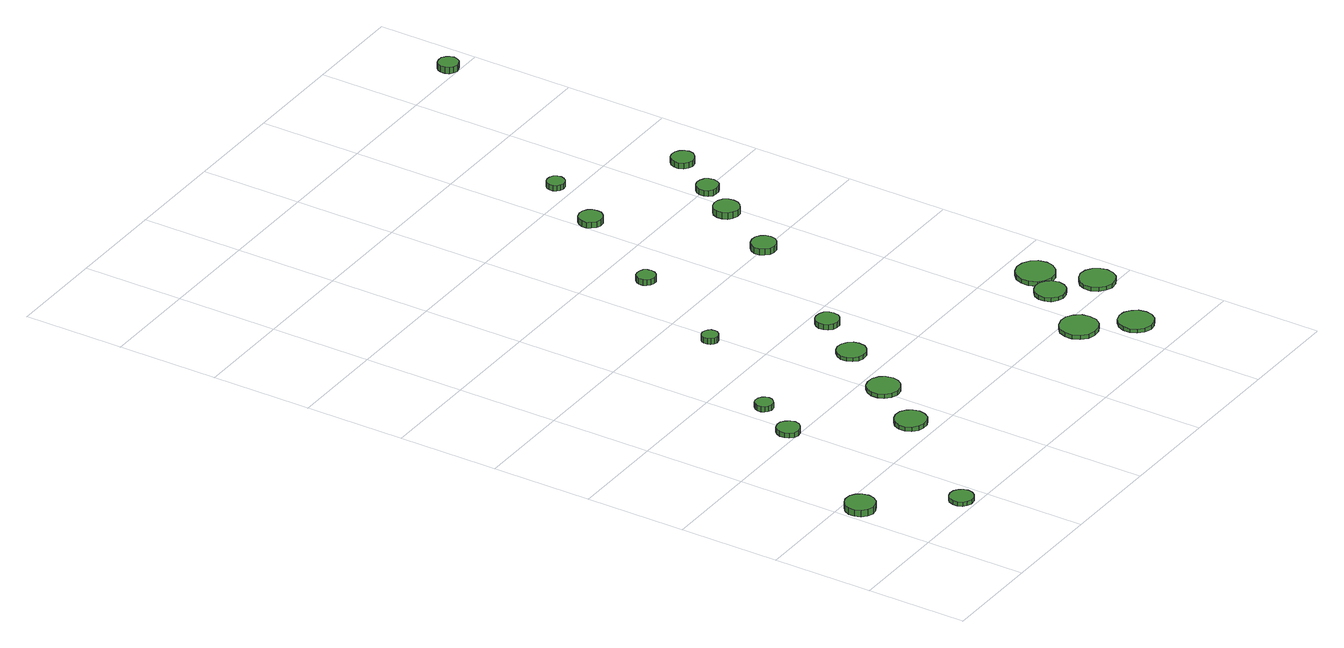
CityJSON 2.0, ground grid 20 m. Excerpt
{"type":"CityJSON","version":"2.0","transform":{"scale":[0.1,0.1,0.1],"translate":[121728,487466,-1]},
"CityObjects":{
"tree1":{"type":"SolitaryVegetationObject","attributes":{"function":"something"},"geometry":[{"type":"MultiSurface","lod":"1","boundaries":[[[0,1,2,3,4,5,6,7,8,9,10,11,12,13,14]],[[15,16,17,18,19,20,21,22,23,24,25,26,27,28,29]],[[0,29,28,1]],[[1,28,27,2]],[[2,27,26,3]],[[3,26,25,4]],[[4,25,24,5]],[[5,24,23,6]],[[6,23,22,7]],[[7,22,21,8]],[[8,21,20,9]],[[9,20,19,10]],[[10,19,18,11]],[[11,18,17,12]],[[12,17,16,13]],[[13,16,15,14]],[[14,15,29,0]]]}]},
"tree2":{"type":"SolitaryVegetationObject","attributes":{"function":"something"},"geometry":[{"type":"MultiSurface","lod":"1","boundaries":[[[30,31,32,33,34,35,36,37,38,39,40,41,42,43,44]],[[45,46,47,48,49,50,51,52,53,54,55,56,57,58,59]],[[30,59,58,31]],[[31,58,57,32]],[[32,57,56,33]],[[33,56,55,34]],[[34,55,54,35]],[[35,54,53,36]],[[36,53,52,37]],[[37,52,51,38]],[[38,51,50,39]],[[39,50,49,40]],[[40,49,48,41]],[[41,48,47,42]],[[42,47,46,43]],[[43,46,45,44]],[[44,45,59,30]]]}]},
"tree3":{"type":"SolitaryVegetationObject","attributes":{"function":"something"},"geometry":[{"type":"MultiSurface","lod":"1","boundaries":[[[60,61,62,63,64,65,66,67,68,69,70,71,72,73,74]],[[75,76,77,78,79,80,81,82,83,84,85,86,87,88,89]],[[60,89,88,61]],[[61,88,87,62]],[[62,87,86,63]],[[63,86,85,64]],[[64,85,84,65]],[[65,84,83,66]],[[66,83,82,67]],[[67,82,81,68]],[[68,81,80,69]],[[69,80,79,70]],[[70,79,78,71]],[[71,78,77,72]],[[72,77,76,73]],[[73,76,75,74]],[[74,75,89,60]]]}]},
"tree4":{"type":"SolitaryVegetationObject","attributes":{"function":"something"},"geometry":[{"type":"MultiSurface","lod":"1","boundaries":[[[90,91,92,93,94,95,96,97,98,99,100,101,102,103,104]],[[105,106,107,108,109,110,111,112,113,114,115,116,117,118,119]],[[90,119,118,91]],[[91,118,117,92]],[[92,117,116,93]],[[93,116,115,94]],[[94,115,114,95]],[[95,114,113,96]],[[96,113,112,97]],[[97,112,111,98]],[[98,111,110,99]],[[99,110,109,100]],[[100,109,108,101]],[[101,108,107,102]],[[102,107,106,103]],[[103,106,105,104]],[[104,105,119,90]]]}]},
"tree5":{"type":"SolitaryVegetationObject","attributes":{"function":"something"},"geometry":[{"type":"MultiSurface","lod":"1","boundaries":[[[120,121,122,123,124,125,126,127,128,129,130,131,132,133,134]],[[135,136,137,138,139,140,141,142,143,144,145,146,147,148,149]],[[120,149,148,121]],[[121,148,147,122]],[[122,147,146,123]],[[123,146,145,124]],[[124,145,144,125]],[[125,144,143,126]],[[126,143,142,127]],[[127,142,141,128]],[[128,141,140,129]],[[129,140,139,130]],[[130,139,138,131]],[[131,138,137,132]],[[132,137,136,133]],[[133,136,135,134]],[[134,135,149,120]]]}]},
"tree6":{"type":"SolitaryVegetationObject","attributes":{"function":"something"},"geometry":[{"type":"MultiSurface","lod":"1","boundaries":[[[150,151,152,153,154,155,156,157,158,159,160,161,162,163,164]],[[165,166,167,168,169,170,171,172,173,174,175,176,177,178,179]],[[150,179,178,151]],[[151,178,177,152]],[[152,177,176,153]],[[153,176,175,154]],[[154,175,174,155]],[[155,174,173,156]],[[156,173,172,157]],[[157,172,171,158]],[[158,171,170,159]],[[159,170,169,160]],[[160,169,168,161]],[[161,168,167,162]],[[162,167,166,163]],[[163,166,165,164]],[[164,165,179,150]]]}]},
"tree7":{"type":"SolitaryVegetationObject","attributes":{"function":"something"},"geometry":[{"type":"MultiSurface","lod":"1","boundaries":[[[180,181,182,183,184,185,186,187,188,189,190,191,192,193,194]],[[195,196,197,198,199,200,201,202,203,204,205,206,207,208,209]],[[180,209,208,181]],[[181,208,207,182]],[[182,207,206,183]],[[183,206,205,184]],[[184,205,204,185]],[[185,204,203,186]],[[186,203,202,187]],[[187,202,201,188]],[[188,201,200,189]],[[189,200,199,190]],[[190,199,198,191]],[[191,198,197,192]],[[192,197,196,193]],[[193,196,195,194]],[[194,195,209,180]]]}]},
"tree8":{"type":"SolitaryVegetationObject","attributes":{"function":"something"},"geometry":[{"type":"MultiSurface","lod":"1","boundaries":[[[210,211,212,213,214,215,216,217,218,219,220,221,222,223,224]],[[225,226,227,228,229,230,231,232,233,234,235,236,237,238,239]],[[210,239,238,211]],[[211,238,237,212]],[[212,237,236,213]],[[213,236,235,214]],[[214,235,234,215]],[[215,234,233,216]],[[216,233,232,217]],[[217,232,231,218]],[[218,231,230,219]],[[219,230,229,220]],[[220,229,228,221]],[[221,228,227,222]],[[222,227,226,223]],[[223,226,225,224]],[[224,225,239,210]]]}]},
"tree9":{"type":"SolitaryVegetationObject","attributes":{"function":"something"},"geometry":[{"type":"MultiSurface","lod":"1","boundaries":[[[240,241,242,243,244,245,246,247,248,249,250,251,252,253,254]],[[255,256,257,258,259,260,261,262,263,264,265,266,267,268,269]],[[240,269,268,241]],[[241,268,267,242]],[[242,267,266,243]],[[243,266,265,244]],[[244,265,264,245]],[[245,264,263,246]],[[246,263,262,247]],[[247,262,261,248]],[[248,261,260,249]],[[249,260,259,250]],[[250,259,258,251]],[[251,258,257,252]],[[252,257,256,253]],[[253,256,255,254]],[[254,255,269,240]]]}]},
"tree10":{"type":"SolitaryVegetationObject","attributes":{"function":"something"},"geometry":[{"type":"MultiSurface","lod":"1","boundaries":[[[270,271,272,273,274,275,276,277,278,279,280,281,282,283,284]],[[285,286,287,288,289,290,291,292,293,294,295,296,297,298,299]],[[270,299,298,271]],[[271,298,297,272]],[[272,297,296,273]],[[273,296,295,274]],[[274,295,294,275]],[[275,294,293,276]],[[276,293,292,277]],[[277,292,291,278]],[[278,291,290,279]],[[279,290,289,280]],[[280,289,288,281]],[[281,288,287,282]],[[282,287,286,283]],[[283,286,285,284]],[[284,285,299,270]]]}]},
"tree11":{"type":"SolitaryVegetationObject","attributes":{"function":"something"},"geometry":[{"type":"MultiSurface","lod":"1","boundaries":[[[300,301,302,303,304,305,306,307,308,309,310,311,312,313,314]],[[315,316,317,318,319,320,321,322,323,324,325,326,327,328,329]],[[300,329,328,301]],[[301,328,327,302]],[[302,327,326,303]],[[303,326,325,304]],[[304,325,324,305]],[[305,324,323,306]],[[306,323,322,307]],[[307,322,321,308]],[[308,321,320,309]],[[309,320,319,310]],[[310,319,318,311]],[[311,318,317,312]],[[312,317,316,313]],[[313,316,315,314]],[[314,315,329,300]]]}]},
"tree12":{"type":"SolitaryVegetationObject","attributes":{"function":"something"},"geometry":[{"type":"MultiSurface","lod":"1","boundaries":[[[330,331,332,333,334,335,336,337,338,339,340,341,342,343,344]],[[345,346,347,348,349,350,351,352,353,354,355,356,357,358,359]],[[330,359,358,331]],[[331,358,357,332]],[[332,357,356,333]],[[333,356,355,334]],[[334,355,354,335]],[[335,354,353,336]],[[336,353,352,337]],[[337,352,351,338]],[[338,351,350,339]],[[339,350,349,340]],[[340,349,348,341]],[[341,348,347,342]],[[342,347,346,343]],[[343,346,345,344]],[[344,345,359,330]]]}]},
"tree13":{"type":"SolitaryVegetationObject","attributes":{"function":"something"},"geometry":[{"type":"MultiSurface","lod":"1","boundaries":[[[360,361,362,363,364,365,366,367,368,369,370,371,372,373,374]],[[375,376,377,378,379,380,381,382,383,384,385,386,387,388,389]],[[360,389,388,361]],[[361,388,387,362]],[[362,387,386,363]],[[363,386,385,364]],[[364,385,384,365]],[[365,384,383,366]],[[366,383,382,367]],[[367,382,381,368]],[[368,381,380,369]],[[369,380,379,370]],[[370,379,378,371]],[[371,378,377,372]],[[372,377,376,373]],[[373,376,375,374]],[[374,375,389,360]]]}]},
"tree14":{"type":"SolitaryVegetationObject","attributes":{"function":"something"},"geometry":[{"type":"MultiSurface","lod":"1","boundaries":[[[390,391,392,393,394,395,396,397,398,399,400,401,402,403,404]],[[405,406,407,408,409,410,411,412,413,414,415,416,417,418,419]],[[390,419,418,391]],[[391,418,417,392]],[[392,417,416,393]],[[393,416,415,394]],[[394,415,414,395]],[[395,414,413,396]],[[396,413,412,397]],[[397,412,411,398]],[[398,411,410,399]],[[399,410,409,400]],[[400,409,408,401]],[[401,408,407,402]],[[402,407,406,403]],[[403,406,405,404]],[[404,405,419,390]]]}]},
"tree15":{"type":"SolitaryVegetationObject","attributes":{"function":"something"},"geometry":[{"type":"MultiSurface","lod":"1","boundaries":[[[420,421,422,423,424,425,426,427,428,429,430,431,432,433,434]],[[435,436,437,438,439,440,441,442,443,444,445,446,447,448,449]],[[420,449,448,421]],[[421,448,447,422]],[[422,447,446,423]],[[423,446,445,424]],[[424,445,444,425]],[[425,444,443,426]],[[426,443,442,427]],[[427,442,441,428]],[[428,441,440,429]],[[429,440,439,430]],[[430,439,438,431]],[[431,438,437,432]],[[432,437,436,433]],[[433,436,435,434]],[[434,435,449,420]]]}]},
"tree16":{"type":"SolitaryVegetationObject","attributes":{"function":"something"},"geometry":[{"type":"MultiSurface","lod":"1","boundaries":[[[450,451,452,453,454,455,456,457,458,459,460,461,462,463,464]],[[465,466,467,468,469,470,471,472,473,474,475,476,477,478,479]],[[450,479,478,451]],[[451,478,477,452]],[[452,477,476,453]],[[453,476,475,454]],[[454,475,474,455]],[[455,474,473,456]],[[456,473,472,457]],[[457,472,471,458]],[[458,471,470,459]],[[459,470,469,460]],[[460,469,468,461]],[[461,468,467,462]],[[462,467,466,463]],[[463,466,465,464]],[[464,465,479,450]]]}]},
"tree17":{"type":"SolitaryVegetationObject","attributes":{"function":"something"},"geometry":[{"type":"MultiSurface","lod":"1","boundaries":[[[480,481,482,483,484,485,486,487,488,489,490,491,492,493,494]],[[495,496,497,498,499,500,501,502,503,504,505,506,507,508,509]],[[480,509,508,481]],[[481,508,507,482]],[[482,507,506,483]],[[483,506,505,484]],[[484,505,504,485]],[[485,504,503,486]],[[486,503,502,487]],[[487,502,501,488]],[[488,501,500,489]],[[489,500,499,490]],[[490,499,498,491]],[[491,498,497,492]],[[492,497,496,493]],[[493,496,495,494]],[[494,495,509,480]]]}]},
"tree18":{"type":"SolitaryVegetationObject","attributes":{"function":"something"},"geometry":[{"type":"MultiSurface","lod":"1","boundaries":[[[510,511,512,513,514,515,516,517,518,519,520,521,522,523,524]],[[525,526,527,528,529,530,531,532,533,534,535,536,537,538,539]],[[510,539,538,511]],[[511,538,537,512]],[[512,537,536,513]],[[513,536,535,514]],[[514,535,534,515]],[[515,534,533,516]],[[516,533,532,517]],[[517,532,531,518]],[[518,531,530,519]],[[519,530,529,520]],[[520,529,528,521]],[[521,528,527,522]],[[522,527,526,523]],[[523,526,525,524]],[[524,525,539,510]]]}]},
"tree19":{"type":"SolitaryVegetationObject","attributes":{"function":"something"},"geometry":[{"type":"MultiSurface","lod":"1","boundaries":[[[540,541,542,543,544,545,546,547,548,549,550,551,552,553,554]],[[555,556,557,558,559,560,561,562,563,564,565,566,567,568,569]],[[540,569,568,541]],[[541,568,567,542]],[[542,567,566,543]],[[543,566,565,544]],[[544,565,564,545]],[[545,564,563,546]],[[546,563,562,547]],[[547,562,561,548]],[[548,561,560,549]],[[549,560,559,550]],[[550,559,558,551]],[[551,558,557,552]],[[552,557,556,553]],[[553,556,555,554]],[[554,555,569,540]]]}]},
"tree20":{"type":"SolitaryVegetationObject","attributes":{"function":"something"},"geometry":[{"type":"MultiSurface","lod":"1","boundaries":[[[570,571,572,573,574,575,576,577,578,579,580,581,582,583,584]],[[585,586,587,588,589,590,591,592,593,594,595,596,597,598,599]],[[570,599,598,571]],[[571,598,597,572]],[[572,597,596,573]],[[573,596,595,574]],[[574,595,594,575]],[[575,594,593,576]],[[576,593,592,577]],[[577,592,591,578]],[[578,591,590,579]],[[579,590,589,580]],[[580,589,588,581]],[[581,588,587,582]],[[582,587,586,583]],[[583,586,585,584]],[[584,585,599,570]]]}]},
"tree21":{"type":"SolitaryVegetationObject","attributes":{"function":"something"},"geometry":[{"type":"MultiSurface","lod":"1","boundaries":[[[600,601,602,603,604,605,606,607,608,609,610,611,612,613,614]],[[615,616,617,618,619,620,621,622,623,624,625,626,627,628,629]],[[600,629,628,601]],[[601,628,627,602]],[[602,627,626,603]],[[603,626,625,604]],[[604,625,624,605]],[[605,624,623,606]],[[606,623,622,607]],[[607,622,621,608]],[[608,621,620,609]],[[609,620,619,610]],[[610,619,618,611]],[[611,618,617,612]],[[612,617,616,613]],[[613,616,615,614]],[[614,615,629,600]]]}]},
"tree22":{"type":"SolitaryVegetationObject","attributes":{"function":"something"},"geometry":[{"type":"MultiSurface","lod":"1","boundaries":[[[630,631,632,633,634,635,636,637,638,639,640,641,642,643,644]],[[645,646,647,648,649,650,651,652,653,654,655,656,657,658,659]],[[630,659,658,631]],[[631,658,657,632]],[[632,657,656,633]],[[633,656,655,634]],[[634,655,654,635]],[[635,654,653,636]],[[636,653,652,637]],[[637,652,651,638]],[[638,651,650,639]],[[639,650,649,640]],[[640,649,648,641]],[[641,648,647,642]],[[642,647,646,643]],[[643,646,645,644]],[[644,645,659,630]]]}]}
},
"vertices":[
[63,167,21],[60,179,21],[53,189,21],[43,195,21],[30,196,21],[19,192,21],[10,184,21],[5,173,21],[5,161,21],[10,149,21],[19,141,21],[30,137,21],[43,139,21],[53,145,21],[60,155,21],[60,155,8],[53,145,8],[43,139,8],[30,137,8],[19,141,8],[10,149,8],[5,161,8],[5,173,8],[10,184,8],[19,192,8],[30,196,8],[43,195,8],[53,189,8],[60,179,8],[63,167,8],
[182,29,15],[180,38,15],[174,46,15],[166,51,15],[156,52,15],[147,49,15],[140,43,15],[136,34,15],[136,24,15],[140,15,15],[147,9,15],[156,6,15],[166,7,15],[174,12,15],[180,20,15],[180,20,7],[174,12,7],[166,7,7],[156,6,7],[147,9,7],[140,15,7],[136,24,7],[136,34,7],[140,43,7],[147,49,7],[156,52,7],[166,51,7],[174,46,7],[180,38,7],[182,29,7],
[215,420,17],[213,429,17],[207,437,17],[199,442,17],[190,443,17],[181,440,17],[175,434,17],[171,425,17],[171,416,17],[175,407,17],[181,401,17],[190,398,17],[199,399,17],[207,404,17],[213,411,17],[213,411,7],[207,404,7],[199,399,7],[190,398,7],[181,401,7],[175,407,7],[171,416,7],[171,425,7],[175,434,7],[181,440,7],[190,443,7],[199,442,7],[207,437,7],[213,429,7],[215,420,7],
[260,504,18],[258,511,18],[254,516,18],[248,520,18],[240,521,18],[233,519,18],[228,514,18],[225,507,18],[225,500,18],[228,493,18],[233,489,18],[240,486,18],[248,487,18],[254,491,18],[258,496,18],[258,496,7],[254,491,7],[248,487,7],[240,486,7],[233,489,7],[228,493,7],[225,500,7],[225,507,7],[228,514,7],[233,519,7],[240,521,7],[248,520,7],[254,516,7],[258,511,7],[260,504,7],
[368,250,16],[365,263,16],[358,273,16],[347,280,16],[334,281,16],[322,277,16],[312,269,16],[307,257,16],[307,244,16],[312,232,16],[322,224,16],[334,220,16],[347,221,16],[358,227,16],[365,238,16],[365,238,7],[358,227,7],[347,221,7],[334,220,7],[322,224,7],[312,232,7],[307,244,7],[307,257,7],[312,269,7],[322,277,7],[334,281,7],[347,280,7],[358,273,7],[365,263,7],[368,250,7],
[442,354,15],[439,368,15],[432,378,15],[420,385,15],[407,386,15],[394,382,15],[384,373,15],[379,361,15],[379,348,15],[384,336,15],[394,327,15],[407,322,15],[420,324,15],[432,331,15],[439,341,15],[439,341,7],[432,331,7],[420,324,7],[407,322,7],[394,327,7],[384,336,7],[379,348,7],[379,361,7],[384,373,7],[394,382,7],[407,386,7],[420,385,7],[432,378,7],[439,368,7],[442,354,7],
[396,706,25],[395,713,25],[391,718,25],[385,721,25],[379,722,25],[372,720,25],[368,716,25],[365,710,25],[365,703,25],[368,697,25],[372,692,25],[379,690,25],[385,691,25],[391,694,25],[395,700,25],[395,700,13],[391,694,13],[385,691,13],[379,690,13],[372,692,13],[368,697,13],[365,703,13],[365,710,13],[368,716,13],[372,720,13],[379,722,13],[385,721,13],[391,718,13],[395,713,13],[396,706,13],
[512,470,15],[510,481,15],[503,490,15],[493,496,15],[481,498,15],[470,494,15],[462,486,15],[457,475,15],[457,464,15],[462,453,15],[470,445,15],[481,442,15],[493,443,15],[503,449,15],[510,458,15],[510,458,7],[503,449,7],[493,443,7],[481,442,7],[470,445,7],[462,453,7],[457,464,7],[457,475,7],[462,486,7],[470,494,7],[481,498,7],[493,496,7],[503,490,7],[510,481,7],[512,470,7],
[573,563,18],[571,572,18],[566,580,18],[557,584,18],[548,585,18],[539,583,18],[532,576,18],[528,567,18],[528,558,18],[532,549,18],[539,543,18],[548,540,18],[557,541,18],[566,546,18],[571,553,18],[571,553,7],[566,546,7],[557,541,7],[548,540,7],[539,543,7],[532,549,7],[528,558,7],[528,567,7],[532,576,7],[539,583,7],[548,585,7],[557,584,7],[566,580,7],[571,572,7],[573,563,7],
[516,917,23],[514,924,23],[510,931,23],[503,934,23],[496,935,23],[488,933,23],[483,928,23],[480,921,23],[480,913,23],[483,906,23],[488,901,23],[496,899,23],[503,899,23],[510,903,23],[514,909,23],[514,909,11],[510,903,11],[503,899,11],[496,899,11],[488,901,11],[483,906,11],[480,913,11],[480,921,11],[483,928,11],[488,933,11],[496,935,11],[503,934,11],[510,931,11],[514,924,11],[516,917,11],
[814,168,15],[811,183,15],[802,196,15],[789,204,15],[773,205,15],[759,200,15],[747,190,15],[741,176,15],[741,161,15],[747,147,15],[759,136,15],[773,132,15],[789,133,15],[802,141,15],[811,153,15],[811,153,7],[802,141,7],[789,133,7],[773,132,7],[759,136,7],[747,147,7],[741,161,7],[741,176,7],[747,190,7],[759,200,7],[773,205,7],[789,204,7],[802,196,7],[811,183,7],[814,168,7],
[882,91,15],[879,105,15],[871,116,15],[859,124,15],[845,125,15],[831,121,15],[821,111,15],[815,98,15],[815,84,15],[821,71,15],[831,62,15],[845,57,15],[859,59,15],[871,66,15],[879,77,15],[879,77,7],[871,66,7],[859,59,7],[845,57,7],[831,62,7],[821,71,7],[815,84,7],[815,98,7],[821,111,7],[831,121,7],[845,125,7],[859,124,7],[871,116,7],[879,105,7],[882,91,7],
[886,279,15],[883,291,15],[876,301,15],[865,308,15],[852,309,15],[841,305,15],[831,297,15],[826,285,15],[826,273,15],[831,261,15],[841,253,15],[852,249,15],[865,251,15],[876,257,15],[883,267,15],[883,267,7],[876,257,7],[865,251,7],[852,249,7],[841,253,7],[831,261,7],[826,273,7],[826,285,7],[831,297,7],[841,305,7],[852,309,7],[865,308,7],[876,301,7],[883,291,7],[886,279,7],
[727,795,26],[725,805,26],[719,813,26],[711,818,26],[701,819,26],[691,816,26],[684,810,26],[679,800,26],[679,790,26],[684,781,26],[691,774,26],[701,771,26],[711,772,26],[719,777,26],[725,785,26],[725,785,13],[719,777,13],[711,772,13],[701,771,13],[691,774,13],[684,781,13],[679,790,13],[679,800,13],[684,810,13],[691,816,13],[701,819,13],[711,818,13],[719,813,13],[725,805,13],[727,795,13],
[646,1115,19],[645,1125,19],[639,1132,19],[631,1137,19],[621,1138,19],[612,1135,19],[605,1129,19],[601,1120,19],[601,1110,19],[605,1102,19],[612,1095,19],[621,1092,19],[631,1093,19],[639,1098,19],[645,1106,19],[645,1106,7],[639,1098,7],[631,1093,7],[621,1092,7],[612,1095,7],[605,1102,7],[601,1110,7],[601,1120,7],[605,1129,7],[612,1135,7],[621,1138,7],[631,1137,7],[639,1132,7],[645,1125,7],[646,1115,7],
[931,334,16],[928,350,16],[919,362,16],[905,370,16],[889,372,16],[875,367,16],[863,357,16],[857,342,16],[857,327,16],[863,312,16],[875,302,16],[889,297,16],[905,299,16],[919,307,16],[928,319,16],[928,319,7],[919,307,7],[905,299,7],[889,297,7],[875,302,7],[863,312,7],[857,327,7],[857,342,7],[863,357,7],[875,367,7],[889,372,7],[905,370,7],[919,362,7],[928,350,7],[931,334,7],
[969,229,15],[966,242,15],[958,254,15],[946,261,15],[931,263,15],[918,258,15],[907,249,15],[901,236,15],[901,221,15],[907,208,15],[918,199,15],[931,194,15],[946,196,15],[958,203,15],[966,215,15],[966,215,7],[958,203,7],[946,196,7],[931,194,7],[918,199,7],[907,208,7],[901,221,7],[901,236,7],[907,249,7],[918,258,7],[931,263,7],[946,261,7],[958,254,7],[966,242,7],[969,229,7],
[809,926,19],[807,936,19],[801,945,19],[792,950,19],[782,951,19],[772,948,19],[764,941,19],[760,931,19],[760,921,19],[764,911,19],[772,905,19],[782,901,19],[792,902,19],[801,908,19],[807,916,19],[807,916,6],[801,908,6],[792,902,6],[782,901,6],[772,905,6],[764,911,6],[760,921,6],[760,931,6],[764,941,6],[772,948,6],[782,951,6],[792,950,6],[801,945,6],[807,936,6],[809,926,6],
[712,1234,19],[710,1241,19],[706,1247,19],[700,1250,19],[693,1251,19],[686,1249,19],[680,1244,19],[677,1237,19],[677,1230,19],[680,1223,19],[686,1219,19],[693,1216,19],[700,1217,19],[706,1221,19],[710,1227,19],[710,1227,8],[706,1221,8],[700,1217,8],[693,1216,8],[686,1219,8],[680,1223,8],[677,1230,8],[677,1237,8],[680,1244,8],[686,1249,8],[693,1251,8],[700,1250,8],[706,1247,8],[710,1241,8],[712,1234,8],
[852,996,18],[850,1005,18],[845,1012,18],[837,1016,18],[828,1017,18],[820,1014,18],[813,1008,18],[810,1000,18],[810,991,18],[813,983,18],[820,977,18],[828,975,18],[837,976,18],[845,980,18],[850,987,18],[850,987,6],[845,980,6],[837,976,6],[828,975,6],[820,977,6],[813,983,6],[810,991,6],[810,1000,6],[813,1008,6],[820,1014,6],[828,1017,6],[837,1016,6],[845,1012,6],[850,1005,6],[852,996,6],
[912,1086,18],[910,1095,18],[904,1102,18],[896,1107,18],[887,1108,18],[878,1105,18],[871,1099,18],[867,1090,18],[867,1081,18],[871,1072,18],[878,1066,18],[887,1063,18],[896,1064,18],[904,1069,18],[910,1076,18],[910,1076,6],[904,1069,6],[896,1064,6],[887,1063,6],[878,1066,6],[871,1072,6],[867,1081,6],[867,1090,6],[871,1099,6],[878,1105,6],[887,1108,6],[896,1107,6],[904,1102,6],[910,1095,6],[912,1086,6],
[954,1615,25],[952,1623,25],[947,1629,25],[940,1634,25],[932,1634,25],[924,1632,25],[918,1626,25],[915,1619,25],[915,1611,25],[918,1603,25],[924,1598,25],[932,1595,25],[940,1596,25],[947,1600,25],[952,1607,25],[952,1607,12],[947,1600,12],[940,1596,12],[932,1595,12],[924,1598,12],[918,1603,12],[915,1611,12],[915,1619,12],[918,1626,12],[924,1632,12],[932,1634,12],[940,1634,12],[947,1629,12],[952,1623,12],[954,1615,12]
]}
